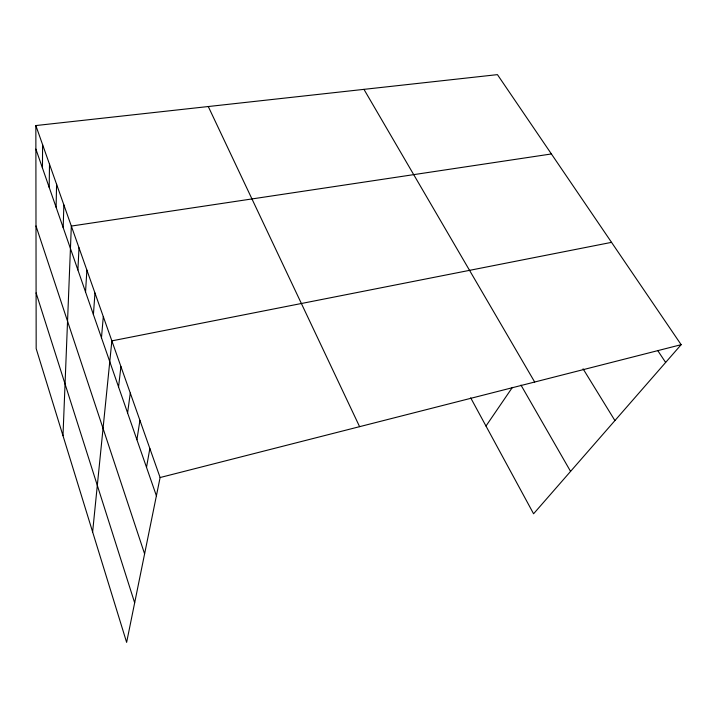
<?xml version="1.0" encoding="UTF-8"?>
<svg xmlns="http://www.w3.org/2000/svg" width="717" height="717" viewBox="0 0 717 717"><rect width="100%" height="100%" fill="white"/><g stroke="black" fill="none" stroke-linecap="round" stroke-linejoin="round"><path stroke-width="1.08" d="M42.455 168.011L42.59 144.646M49.195 187.388L49.5 164.229M56.096 207.249L56.589 184.305M63.177 227.621L63.867 204.919M62.988 435.703L71.333 226.07L551.4 153.958M77.893 269.959L79.004 247.795M85.547 291.962L86.882 270.112M93.407 314.566L94.976 293.047M101.473 337.779L103.302 316.618M92.627 531.96L111.861 340.871L611.538 242.355M118.556 386.92L120.931 366.575M127.599 412.938L130.288 393.059M136.911 439.727L139.923 420.359M146.51 467.332L149.853 448.501M35.85 125.556L160.106 477.531L126.631 642.369L36.173 348.614L35.85 125.556L497.437 74.631L681.15 344.68L533.582 513.775L470.684 397.827M485.983 426.032L512.395 387.386M160.106 477.531L681.15 344.68M657.686 350.488L665.636 362.452M583.073 368.816L614.917 420.574M363.958 89.356L534.685 382.027M520.972 385.092L570.571 471.392M208.28 106.537L359.593 426.669M35.886 149.109L156.396 495.779M35.993 225.954L144.601 553.874M36.092 292.921L134.662 602.818"/></g></svg>
